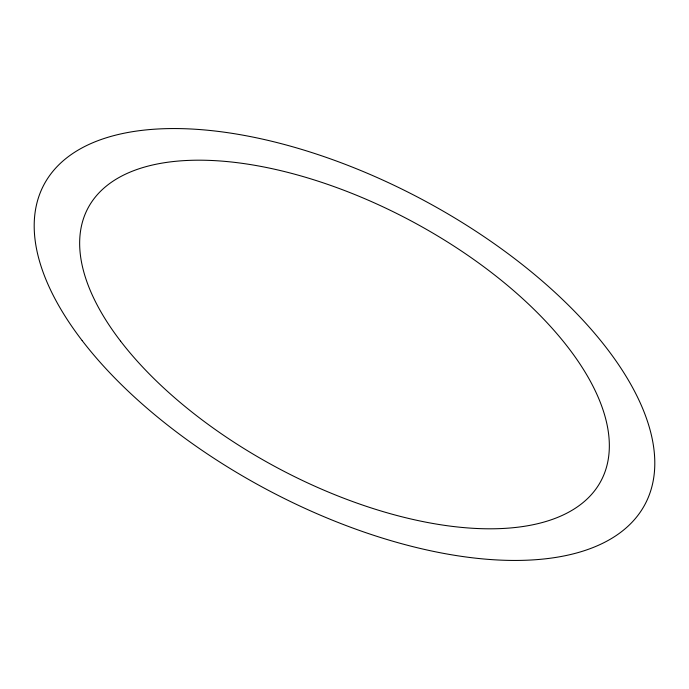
<?xml version="1.0" encoding="UTF-8"?>
<svg xmlns="http://www.w3.org/2000/svg" width="689" height="689" viewBox="0 0 689 689"><rect width="100%" height="100%" fill="white"/><g stroke="black" fill="none" stroke-linecap="round" stroke-linejoin="round"><path stroke-width="1.03" d="M82.18 340.616A340.375 164.499 28 0 0 619.204 533.424A340.375 164.499 28 0 0 332.107 159.46A340.375 164.499 28 0 0 82.18 340.616M120.618 341.184A290.5 140.392 28 0 0 578.958 505.743A290.5 140.392 28 0 0 333.924 186.573A290.5 140.392 28 0 0 120.618 341.184"/></g></svg>
